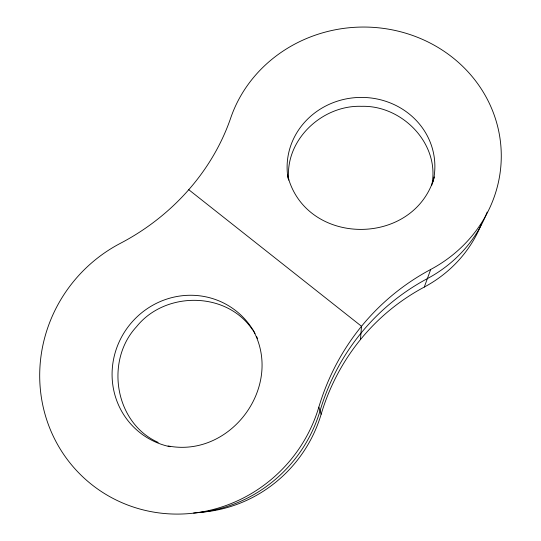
<?xml version="1.0" encoding="UTF-8"?>
<svg xmlns="http://www.w3.org/2000/svg" width="541" height="541" viewBox="0 0 541 541"><rect width="100%" height="100%" fill="white"/><g stroke="black" fill="none" stroke-linecap="round" stroke-linejoin="round"><path stroke-width="0.81" d="M360.462 339.586L361.516 326.284L188.755 189.702M431.752 185.259C440.374 144.075 402.22 105.042 361.537 106.327C322.301 104.88 284.519 139.916 288.772 180.146M434.369 176.941C414.169 247.447 305.293 246.919 287.521 175.074M198.236 512.449A134.371 130.036 -52.9 0 0 321.151 414.25A240.576 224.468 48.3 0 1 424.293 287.061L430.697 269.465A138.618 129.745 -2.8 0 0 450.328 55.757A138.618 129.745 -2.8 0 0 230.75 117.877A212.086 187.639 -29 0 1 120.312 243.369A145.752 140.504 -50.7 0 0 89.603 482.87A145.752 140.504 -50.7 0 0 318.825 407.157A263.027 244.356 47.4 0 1 430.697 269.465M168.075 445.96C230.709 458.132 283.829 386.301 253.093 330.152M158.202 442.443C114.8 423.082 104.785 360.854 136.528 326.723C165.093 290.943 226.645 291.105 252.579 329.861M318.825 407.157L321.151 414.25M288.089 178.516A73.894 69.404 -2.6 0 1 363.329 97.427A73.894 69.404 -2.6 0 1 432.983 182.047M487.198 212.065A133.208 125.16 -2.5 0 1 427.363 278.615A251.301 233.989 47.8 0 0 320.035 410.849A139.828 135.067 -51.8 0 1 193.61 513.024M170.07 446.731A77.552 74.901 -51.4 0 1 127.994 326.994A77.552 74.901 -51.4 0 1 255.007 333.459M256.495 336.367A77.552 74.901 -51.4 0 1 257.536 338.598M481.571 223.717A128.21 120.886 -2.2 0 1 424.293 287.061"/></g></svg>
